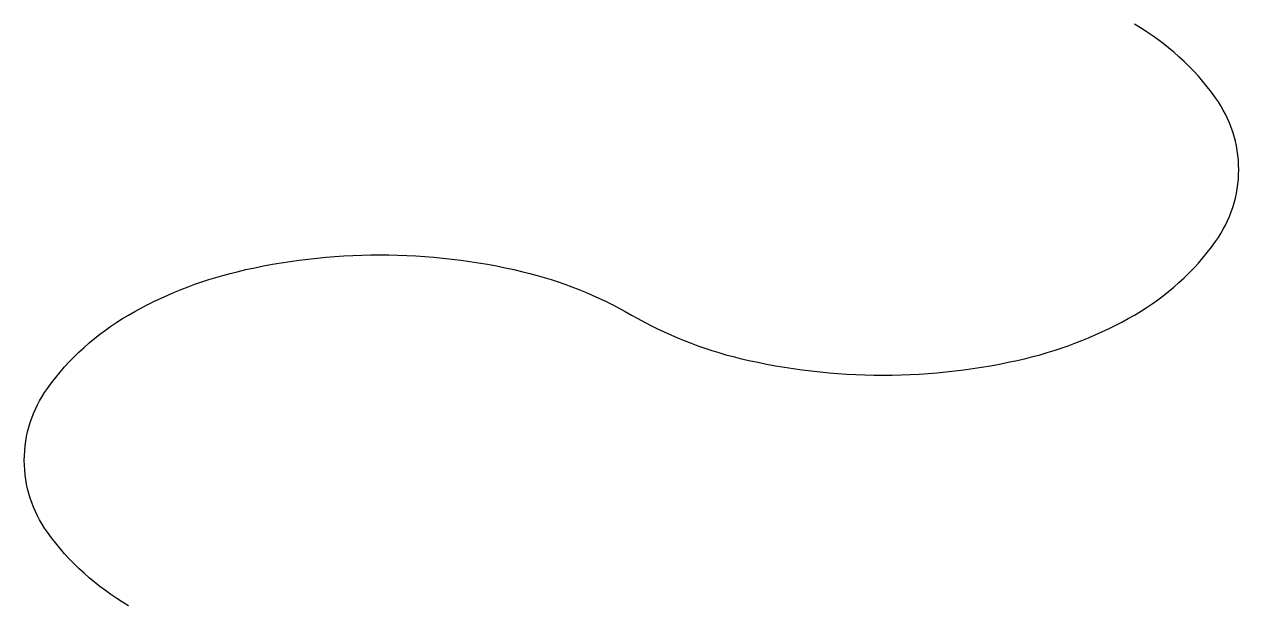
# Model space of a CAD drawing. Header units: millimetres. Extents: x -2844.053 to -2843.931, y 1184.575 to 1184.634.
import ezdxf

# ---------------------------------------------------------------- set-up
doc = ezdxf.new("R2010")
doc.units = ezdxf.units.MM
doc.layers.add('Hds_iso_símbolos', color=2, linetype='Continuous')

msp = doc.modelspace()

# ---------------------------------------------------------------- linework, layer by layer
at = {"layer": 'Hds_iso_símbolos'}
msp.add_lwpolyline([(-2844.04291, 1184.57525, -0.106617), (-2844.05108, 1184.58265, -0.156851), (-2844.0534, 1184.58987, -0.156851), (-2844.05108, 1184.5971, -0.106617), (-2844.04291, 1184.60449, -0.072341), (-2844.03197, 1184.60885, -0.058752), (-2844.01759, 1184.61055, -0.058752), (-2844.00321, 1184.60885, -0.072341), (-2843.99226, 1184.60449, 0.072341), (-2843.98132, 1184.60013, 0.058752), (-2843.96694, 1184.59844, 0.058752), (-2843.95256, 1184.60013, 0.072341), (-2843.94161, 1184.60449, 0.106617), (-2843.93345, 1184.61189, 0.156851), (-2843.93112, 1184.61911, 0.156851), (-2843.93345, 1184.62634, 0.106617), (-2843.94161, 1184.63374)], format="xyb", dxfattribs=at)

doc.saveas('drawing.dxf')
